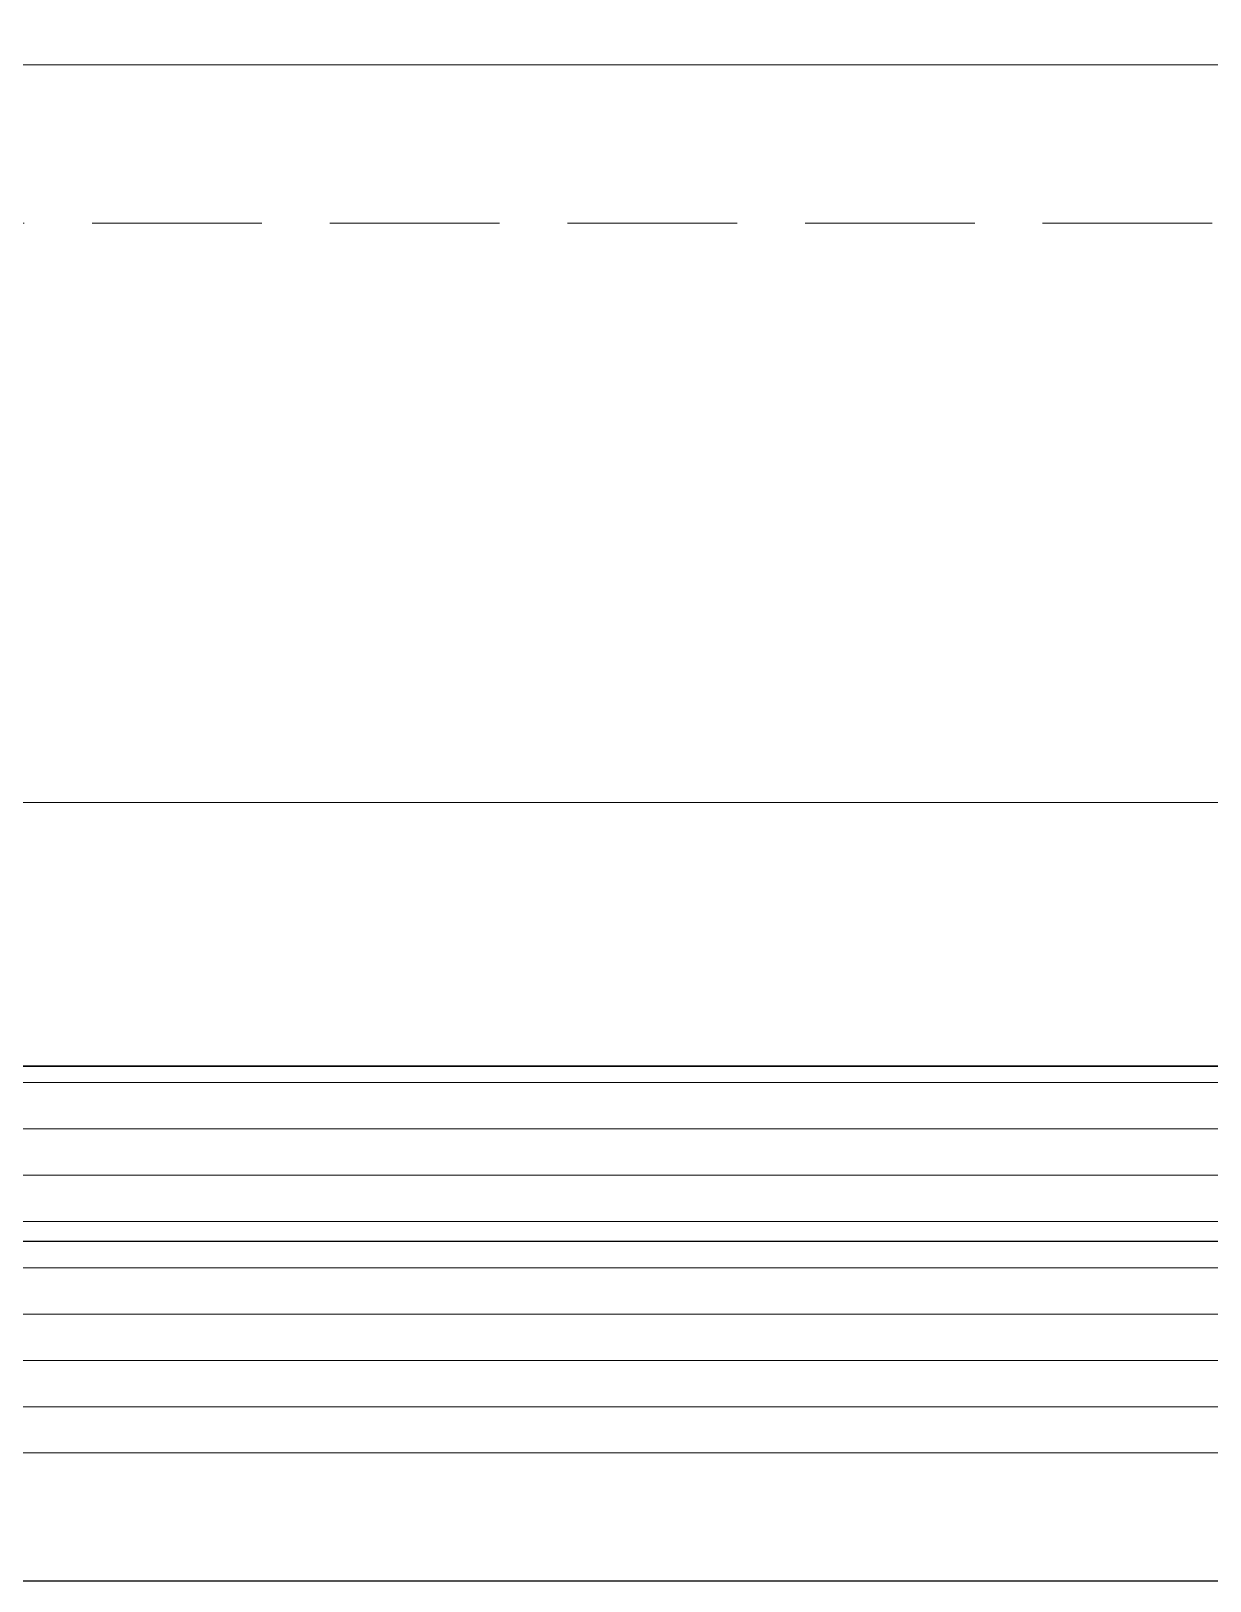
# Model space of a CAD drawing. Extents: x 27938 to 725830, y -209821 to 1628073.
# Drawn here: x 308125 to 308646, y 518040 to 518725 of the extents above; entities that cross this region are included whole.
import ezdxf

# ---------------------------------------------------------------- set-up
doc = ezdxf.new("R2010")
doc.units = 0
doc.header["$LTSCALE"] = 1000
doc.header["$MEASUREMENT"] = 0
doc.linetypes.add('DASH', pattern=[0.35, 0.25, -0.1])
for name, color, linetype, lineweight in [('平面-栏杆', 135, 'Continuous', 15), ('平面-看线', 45, 'Continuous', 15), ('平面-空调预留孔', 173, 'Continuous', 15)]:
    doc.layers.add(name, color=color, linetype=linetype, lineweight=lineweight)
doc.layers.add('看线', color=251, linetype='Continuous')

# ---------------------------------------------------------------- blocks, each defined once
blk = doc.blocks.new('gdgdgdrgdfsfs')
at = {"layer": '平面-空调预留孔'}
for p, q in [((703030.02, 763961.62), (701455.02, 763961.62)), ((703023.86, 763845.19), (701461.18, 763845.19)), ((703023.86, 763844.89), (701461.18, 763844.89)), ((703023.86, 763837.79), (701461.18, 763837.79)), ((703026.17, 763817.33), (701458.87, 763817.33)), ((703026.17, 763796.87), (701458.87, 763796.87)), ((703026.17, 763776.42), (701458.87, 763776.42)), ((703026.17, 763755.96), (701458.87, 763755.96)), ((703026.17, 763735.5), (701458.87, 763735.5)), ((703026.17, 763715.04), (701458.87, 763715.04)), ((703026.17, 763694.59), (701458.87, 763694.59)), ((703026.17, 763674.13), (701458.87, 763674.13))]:
    blk.add_line(p, q, dxfattribs=at)

msp = doc.modelspace()

# ---------------------------------------------------------------- linework, layer by layer
at = {"layer": '平面-栏杆'}
msp.add_line((303216.58, 518710.45), (309116.58, 518710.45), dxfattribs=at)
at = {"layer": '平面-看线', "linetype": 'DASH', "ltscale": 0.3}
msp.add_line((303216.58, 518640.45), (309116.58, 518640.45), dxfattribs=at)
at = {"layer": '看线', "color": 201}
msp.add_lwpolyline([(324516.58, 519690.45), (324516.59, 518190.45), (301916.58, 518190.45), (301916.58, 519690.45), (299516.58, 519690.45)], dxfattribs=at)
at = {"layer": '看线', "color": 202, "ltscale": 0.5}
msp.add_lwpolyline([(307116.58, 518190.45), (307116.58, 518040.45), (309116.58, 518040.45), (309116.58, 518190.45)], dxfattribs=at)

# ---------------------------------------------------------------- block references
at = {"layer": '平面-空调预留孔', "xscale": -1}
msp.add_blockref('gdgdgdrgdfsfs', (1010359.1, -245577.11), dxfattribs=at)

doc.saveas('drawing.dxf')
